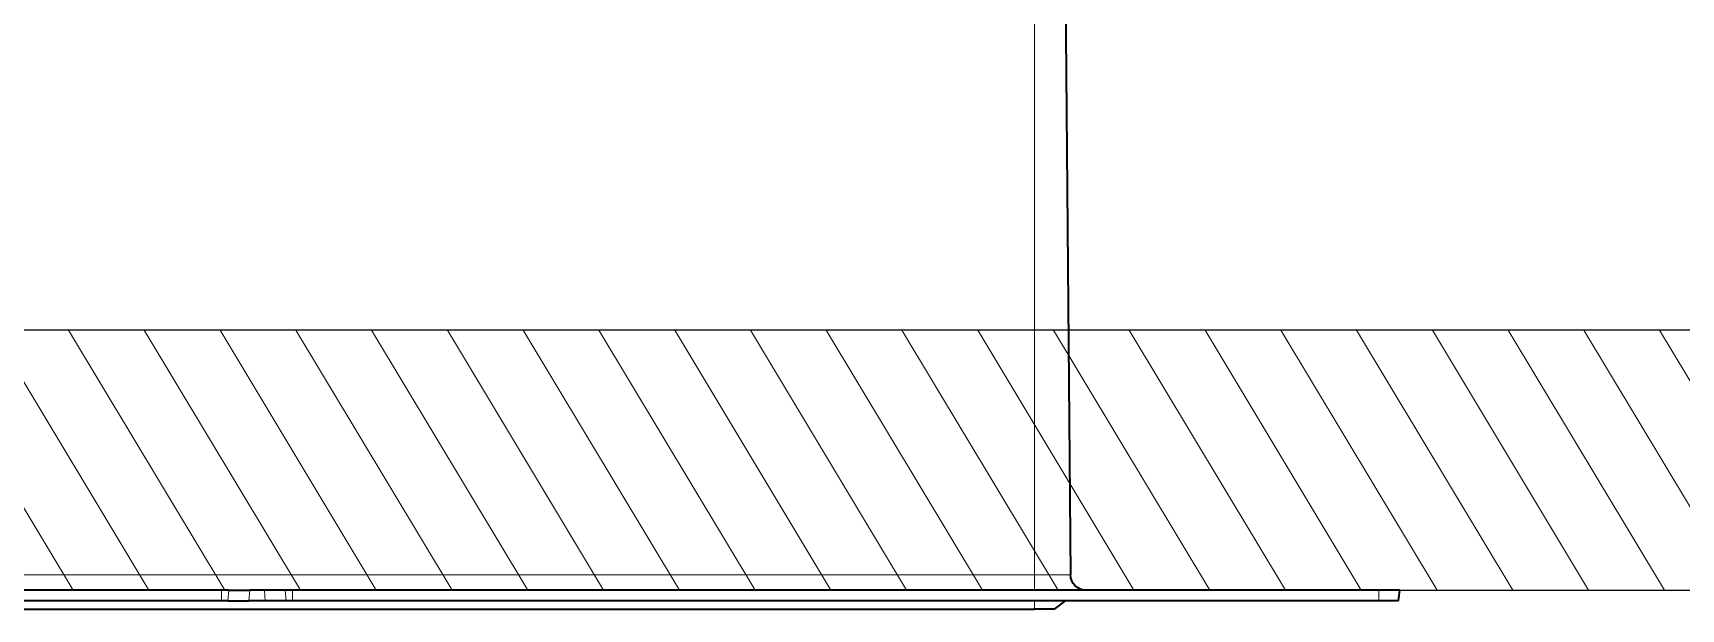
# Model space of a CAD drawing. Header units: inches. Extents: x -12478 to 399182, y -23212 to 525552.
# Drawn here: x 17617 to 17775.7, y -5761.9 to -5706.5 of the extents above; entities that cross this region are included whole.
import ezdxf

# ---------------------------------------------------------------- set-up
doc = ezdxf.new("R2010")
doc.units = ezdxf.units.IN
doc.header["$LTSCALE"] = 1000
doc.header["$MEASUREMENT"] = 0
doc.linetypes.add('DASHED', pattern=[0.75, 0.5, -0.25])
doc.linetypes.add('HIDDEN', pattern=[0.375, 0.25, -0.125])
for name, color, linetype in [('A-Hidden', 8, 'HIDDEN'), ('CQ Grg Gypsum', 41, 'Continuous'), ('CQ Light Elevation', 4, 'Continuous')]:
    doc.layers.add(name, color=color, linetype=linetype)
doc.layers.add('CQ Gypsum Hatch', color=8, linetype='Continuous', lineweight=20)
doc.layers.add('CQ Lighting', color=5, linetype='Continuous', lineweight=0)

# ---------------------------------------------------------------- blocks, each defined once
blk = doc.blocks.new('T.HC0E0.HQ12 side 2')
at = {"layer": 'CQ Lighting', "color": 1, "lineweight": 35}
for p, q in [((441925.5, 518877.62), (441925, 518820.2)), ((441895.3, 518818.72), (441999.89, 518818.72)), ((441895.3, 518817.72), (441999.89, 518817.72)), ((442006.72, 518818.72), (442111.3, 518818.72)), ((442006.72, 518817.72), (442111.3, 518817.72)), ((442078.15, 518816.92), (441928.45, 518816.92))]:
    blk.add_line(p, q, dxfattribs=at)
at = {"layer": 'CQ Lighting', "color": 1, "lineweight": 13}
for p, q in [((441928.45, 518877.62), (441928.45, 518820.2)), ((441928.45, 518820.2), (442078.15, 518820.2))]:
    blk.add_line(p, q, dxfattribs=at)
at = {"layer": 'CQ Lighting', "color": 1, "lineweight": 13, "ltscale": 0.086276}
blk.add_line((441925, 518820.2), (441928.45, 518820.2), dxfattribs=at)
at = {"layer": 'CQ Lighting', "color": 1, "lineweight": 13, "ltscale": 0.037173}
blk.add_line((441928.45, 518820.2), (441928.45, 518818.72), dxfattribs=at)
at = {"layer": 'CQ Lighting', "color": 1, "lineweight": 35, "ltscale": 0.05}
for p, q in [((441893.3, 518818.72), (441895.3, 518818.72)), ((442000.51, 518817.72), (442002.51, 518817.72)), ((442000.6, 518818.72), (442002.6, 518818.72)), ((442006.01, 518818.72), (442004.01, 518818.72)), ((442006.1, 518817.72), (442004.1, 518817.72))]:
    blk.add_line(p, q, dxfattribs=at)
at = {"layer": 'CQ Lighting', "color": 1, "lineweight": 35, "ltscale": 0.025188}
blk.add_line((441893.43, 518817.72), (441893.3, 518818.72), dxfattribs=at)
at = {"layer": 'CQ Lighting', "color": 1, "lineweight": 35, "ltscale": 0.04693}
blk.add_line((441893.43, 518817.72), (441895.3, 518817.72), dxfattribs=at)
at = {"layer": 'CQ Lighting', "color": 1, "lineweight": 13, "ltscale": 0.025}
for p, q in [((441895.3, 518817.72), (441895.3, 518818.72)), ((441999.89, 518817.72), (441999.89, 518818.72)), ((442006.72, 518817.72), (442006.72, 518818.72))]:
    blk.add_line(p, q, dxfattribs=at)
at = {"layer": 'CQ Lighting', "color": 1, "lineweight": 35, "ltscale": 0.033399}
blk.add_line((441925.5, 518817.72), (441926.57, 518816.92), dxfattribs=at)
at = {"layer": 'CQ Lighting', "color": 1, "lineweight": 13, "ltscale": 0.02}
blk.add_line((441928.45, 518817.72), (441928.45, 518816.92), dxfattribs=at)
at = {"layer": 'CQ Lighting', "color": 1, "lineweight": 35, "ltscale": 0.017677}
for p, q in [((441999.89, 518818.72), (442000.6, 518818.72)), ((442006.01, 518818.72), (442006.72, 518818.72))]:
    blk.add_line(p, q, dxfattribs=at)
at = {"layer": 'CQ Lighting', "color": 1, "lineweight": 35, "ltscale": 0.015506}
for p, q in [((441999.89, 518817.72), (442000.51, 518817.72)), ((442006.1, 518817.72), (442006.72, 518817.72))]:
    blk.add_line(p, q, dxfattribs=at)
at = {"layer": 'CQ Lighting', "color": 1, "lineweight": 13, "ltscale": 0.025094}
for p, q in [((442000.51, 518817.72), (442000.6, 518818.72)), ((442002.51, 518817.72), (442002.6, 518818.72)), ((442004.1, 518817.72), (442004.01, 518818.72)), ((442006.1, 518817.72), (442006.01, 518818.72))]:
    blk.add_line(p, q, dxfattribs=at)
at = {"layer": 'CQ Lighting', "color": 1, "lineweight": 35, "ltscale": 0.039697}
blk.add_line((442002.51, 518817.72), (442004.1, 518817.72), dxfattribs=at)
at = {"layer": 'CQ Lighting', "color": 1, "lineweight": 35, "ltscale": 0.035355}
blk.add_line((442002.6, 518818.72), (442004.01, 518818.72), dxfattribs=at)
at = {"layer": 'CQ Lighting', "color": 1, "lineweight": 35, "ltscale": 0.047002}
blk.add_line((441926.57, 518816.92), (441928.45, 518816.92), dxfattribs=at)
at = {"layer": 'CQ Lighting', "color": 1, "lineweight": 35, "ltscale": 0.005554}
blk.add_line((441928.3, 518816.92), (441928.53, 518816.92), dxfattribs=at)
at = {"layer": 'CQ Lighting', "color": 1, "lineweight": 35}
blk.add_arc((441923.5, 518820.22), 1.5, 270, 359.5, dxfattribs=at)

msp = doc.modelspace()

# ---------------------------------------------------------------- hatches: boundary and pattern name
at = {"layer": 'CQ Gypsum Hatch'}
h = msp.add_hatch(dxfattribs=at)
h.set_pattern_fill('ANSI31', color=256, scale=50, angle=76.0286, style=0)
h.set_pattern_definition([(121.0285767, (-303230.369, -475838.605), (-5.35568947, -3.22165956), [])])
edge = h.paths.add_edge_path()
edge.add_line((15021.08, -5710.13), (15021.08, -5735.13))
edge.add_line((15021.08, -5735.13), (15041.08, -5735.13))
edge.add_line((15041.08, -5735.13), (15041.08, -5760.13))
edge.add_line((15041.08, -5760.13), (19426.08, -5760.13))
edge.add_line((19426.08, -5760.13), (19426.08, -5735.13))
edge.add_line((19426.08, -5735.13), (19401.08, -5735.13))
edge.add_line((19401.08, -5735.13), (19401.08, -5710.13))
edge.add_line((19401.08, -5710.13), (19446.08, -5710.13))
edge.add_line((19446.08, -5710.13), (19446.08, -5735.13))
edge.add_line((19446.08, -5735.13), (15066.08, -5735.13))
edge.add_line((15066.08, -5735.13), (15066.08, -5710.13))
edge.add_line((15066.08, -5710.13), (15021.08, -5710.13))

# ---------------------------------------------------------------- linework, layer by layer
at = {"layer": 'A-Hidden', "linetype": 'DASHED', "lineweight": 0, "ltscale": 10}
msp.add_line((21798.15, -5760.13, 0), (14610.67, -5760.13, 0), dxfattribs=at)
at = {"layer": 'CQ Grg Gypsum', "elevation": 0}
msp.add_lwpolyline([(15021.08, -5710.13), (15021.08, -5735.13), (15041.08, -5735.13), (15041.08, -5760.13), (19426.08, -5760.13), (19426.08, -5735.13), (19401.08, -5735.13), (19401.08, -5710.13), (19446.08, -5710.13), (19446.08, -5735.13), (15066.08, -5735.13), (15066.08, -5710.13), (15021.08, -5710.13)], dxfattribs=at)

# ---------------------------------------------------------------- block references
at = {"layer": 'CQ Light Elevation', "xscale": -1}
msp.add_blockref('T.HC0E0.HQ12 side 2', (459641.89, -524578.85, 0), dxfattribs=at)

doc.saveas('drawing.dxf')
